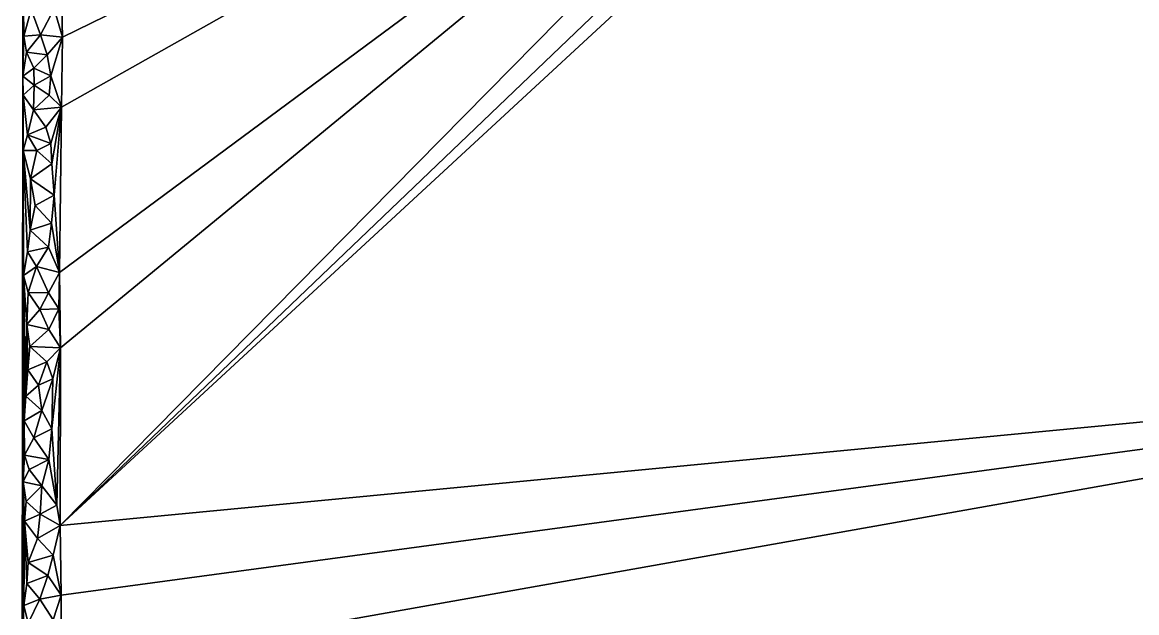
# Model space of a CAD drawing. Header units: metres. Extents: x 2.34 to 9.72, y -0.05 to 6.02.
# Drawn here: x 2.337 to 5.251, y 2.571 to 4.115 of the extents above; entities that cross this region are included whole.
import ezdxf

# ---------------------------------------------------------------- set-up
doc = ezdxf.new("R2010")
doc.units = ezdxf.units.M

msp = doc.modelspace()

# ---------------------------------------------------------------- linework, layer by layer
at = {"layer": '1059', "color": 59}
msp.add_3dface([(2.3416, 4.0789), (2.3397, 4.23), (2.3384, 3.9743)], dxfattribs=at)
at = {"layer": '107', "color": 107}
msp.add_3dface([(7.072, 3.2428), (2.4361, 2.7991), (2.4393, 2.6169)], dxfattribs=at)
at = {"layer": '108', "color": 108}
msp.add_3dface([(2.4385, 2.4184), (2.4393, 2.6169), (2.4181, 2.552)], dxfattribs=at)
at = {"layer": '1124', "color": 124}
msp.add_3dface([(2.3397, 4.23), (2.3382, 4.4686), (2.3384, 3.9743)], dxfattribs=at)
at = {"layer": '1186', "color": 186}
msp.add_3dface([(2.3384, 3.9743), (2.3382, 4.4686), (2.3374, 2.4449)], dxfattribs=at)
at = {"layer": '133', "color": 133}
msp.add_3dface([(5.069, 5.2321), (4.9901, 5.2439), (2.4361, 2.7991)], dxfattribs=at)
at = {"layer": '143', "color": 143}
msp.add_3dface([(2.4393, 2.6169), (2.4361, 2.7991), (2.4181, 2.721)], dxfattribs=at)
at = {"layer": '145', "color": 145}
msp.add_3dface([(2.4393, 2.6169), (2.3837, 2.6059), (2.4181, 2.552)], dxfattribs=at)
at = {"layer": '175', "color": 175}
msp.add_3dface([(2.4361, 2.7991), (4.9901, 5.2439), (4.8591, 5.2577)], dxfattribs=at)
at = {"layer": '18', "color": 18}
msp.add_3dface([(5.4164, 0.0405), (7.072, 3.2428), (5.2411, 0.0438)], dxfattribs=at)
at = {"layer": '187', "color": 187}
msp.add_3dface([(2.4393, 2.6169), (2.4181, 2.721), (2.4044, 2.6676)], dxfattribs=at)
at = {"layer": '188', "color": 188}
msp.add_3dface([(2.4361, 2.7991), (2.377, 2.7646), (2.4181, 2.721)], dxfattribs=at)
at = {"layer": '191', "color": 191}
msp.add_3dface([(2.4393, 2.6169), (2.4044, 2.6676), (2.3837, 2.6059)], dxfattribs=at)
at = {"layer": '192', "color": 192}
msp.add_3dface([(2.4181, 2.552), (2.3837, 2.6059), (2.3532, 2.5434)], dxfattribs=at)
at = {"layer": '228', "color": 228}
msp.add_3dface([(2.4361, 2.7991), (4.8591, 5.2577), (2.437, 3.263)], dxfattribs=at)
at = {"layer": '243', "color": 243}
msp.add_3dface([(2.4181, 2.721), (2.3529, 2.7023), (2.4044, 2.6676)], dxfattribs=at)
at = {"layer": '244', "color": 244}
msp.add_3dface([(2.4361, 2.7991), (2.3844, 2.8281), (2.377, 2.7646)], dxfattribs=at)
at = {"layer": '245', "color": 245}
msp.add_3dface([(2.4181, 2.721), (2.377, 2.7646), (2.3529, 2.7023)], dxfattribs=at)
at = {"layer": '249', "color": 249}
msp.add_3dface([(2.3837, 2.6059), (2.4044, 2.6676), (2.3494, 2.6474)], dxfattribs=at)
at = {"layer": '250', "color": 0}
msp.add_3dface([(2.3837, 2.6059), (2.3412, 2.5891), (2.3532, 2.5434)], dxfattribs=at)
at = {"layer": '27', "color": 27}
msp.add_3dface([(7.072, 3.2428), (4.9724, 0.0431), (5.2411, 0.0438)], dxfattribs=at)
at = {"layer": '298', "color": 48}
msp.add_3dface([(2.4361, 2.7991), (2.437, 3.263), (2.4281, 2.8517)], dxfattribs=at)
at = {"layer": '299', "color": 49}
msp.add_3dface([(4.8591, 5.2577), (2.4346, 3.4604), (2.437, 3.263)], dxfattribs=at)
at = {"layer": '318', "color": 68}
msp.add_3dface([(2.4044, 2.6676), (2.3529, 2.7023), (2.3494, 2.6474)], dxfattribs=at)
at = {"layer": '319', "color": 69}
msp.add_3dface([(2.4361, 2.7991), (2.4281, 2.8517), (2.3844, 2.8281)], dxfattribs=at)
at = {"layer": '320', "color": 70}
msp.add_3dface([(2.377, 2.7646), (2.3844, 2.8281), (2.3428, 2.8098)], dxfattribs=at)
at = {"layer": '321', "color": 71}
msp.add_3dface([(2.377, 2.7646), (2.3428, 2.8098), (2.3529, 2.7023)], dxfattribs=at)
at = {"layer": '325', "color": 75}
msp.add_3dface([(2.3837, 2.6059), (2.3494, 2.6474), (2.3412, 2.5891)], dxfattribs=at)
at = {"layer": '326', "color": 76}
msp.add_3dface([(2.3532, 2.5434), (2.3412, 2.5891), (2.3374, 2.4449)], dxfattribs=at)
at = {"layer": '376', "color": 126}
msp.add_3dface([(2.437, 3.263), (2.4143, 3.0512), (2.4281, 2.8517)], dxfattribs=at)
at = {"layer": '377', "color": 127}
msp.add_3dface([(4.8591, 5.2577), (2.4396, 3.8926), (2.4346, 3.4604)], dxfattribs=at)
at = {"layer": '378', "color": 128}
msp.add_3dface([(2.437, 3.263), (2.4346, 3.4604), (2.433, 3.3653)], dxfattribs=at)
at = {"layer": '40', "color": 40}
msp.add_3dface([(7.072, 3.2428), (4.6119, 0.0537), (4.9724, 0.0431)], dxfattribs=at)
at = {"layer": '400', "color": 150}
msp.add_3dface([(2.3529, 2.7023), (2.3428, 2.8098), (2.3494, 2.6474)], dxfattribs=at)
at = {"layer": '401', "color": 151}
msp.add_3dface([(2.3844, 2.8281), (2.4281, 2.8517), (2.3883, 2.9021)], dxfattribs=at)
at = {"layer": '402', "color": 152}
msp.add_3dface([(2.3844, 2.8281), (2.3473, 2.8617), (2.3428, 2.8098)], dxfattribs=at)
at = {"layer": '405', "color": 155}
msp.add_3dface([(2.3494, 2.6474), (2.3428, 2.8098), (2.3412, 2.5891)], dxfattribs=at)
at = {"layer": '406', "color": 156}
msp.add_3dface([(2.3412, 2.5891), (2.3396, 2.9128), (2.3374, 2.4449)], dxfattribs=at)
at = {"layer": '453', "color": 203}
msp.add_3dface([(2.437, 3.263), (2.4175, 3.1826), (2.4143, 3.0512)], dxfattribs=at)
at = {"layer": '454', "color": 204}
msp.add_3dface([(2.4281, 2.8517), (2.4143, 3.0512), (2.4072, 2.971)], dxfattribs=at)
at = {"layer": '455', "color": 205}
msp.add_3dface([(4.8591, 5.2577), (2.4427, 4.0759), (2.4396, 3.8926)], dxfattribs=at)
at = {"layer": '456', "color": 206}
msp.add_3dface([(2.4346, 3.4604), (2.4396, 3.8926), (2.4211, 3.6629)], dxfattribs=at)
at = {"layer": '457', "color": 207}
msp.add_3dface([(2.437, 3.263), (2.433, 3.3653), (2.4067, 3.3116)], dxfattribs=at)
at = {"layer": '458', "color": 208}
msp.add_3dface([(2.4346, 3.4604), (2.406, 3.4069), (2.433, 3.3653)], dxfattribs=at)
at = {"layer": '486', "color": 236}
msp.add_3dface([(2.3844, 2.8281), (2.3883, 2.9021), (2.3473, 2.8617)], dxfattribs=at)
at = {"layer": '487', "color": 237}
msp.add_3dface([(2.4281, 2.8517), (2.4072, 2.971), (2.3883, 2.9021)], dxfattribs=at)
at = {"layer": '488', "color": 238}
msp.add_3dface([(2.3428, 2.8098), (2.3473, 2.8617), (2.3396, 2.9128)], dxfattribs=at)
at = {"layer": '490', "color": 240}
msp.add_3dface([(2.3412, 2.5891), (2.3428, 2.8098), (2.3396, 2.9128)], dxfattribs=at)
at = {"layer": '491', "color": 241}
msp.add_3dface([(2.3374, 2.4449), (2.3396, 2.9128), (2.3384, 3.9743)], dxfattribs=at)
at = {"layer": '536', "color": 36}
msp.add_3dface([(2.437, 3.263), (2.402, 3.2269), (2.4175, 3.1826)], dxfattribs=at)
at = {"layer": '537', "color": 37}
msp.add_3dface([(2.4143, 3.0512), (2.4175, 3.1826), (2.3883, 3.0992)], dxfattribs=at)
at = {"layer": '538', "color": 38}
msp.add_3dface([(2.4143, 3.0512), (2.3674, 3.028), (2.4072, 2.971)], dxfattribs=at)
at = {"layer": '539', "color": 39}
msp.add_3dface([(4.8591, 5.2577), (2.4369, 4.2994), (2.4427, 4.0759)], dxfattribs=at)
at = {"layer": '540', "color": 40}
msp.add_3dface([(2.4396, 3.8926), (2.4427, 4.0759), (2.4117, 3.9747)], dxfattribs=at)
at = {"layer": '541', "color": 41}
msp.add_3dface([(2.4346, 3.4604), (2.4211, 3.6629), (2.4134, 3.5894)], dxfattribs=at)
at = {"layer": '542', "color": 42}
msp.add_3dface([(2.4396, 3.8926), (2.4147, 3.7444), (2.4211, 3.6629)], dxfattribs=at)
at = {"layer": '543', "color": 43}
msp.add_3dface([(2.437, 3.263), (2.4067, 3.3116), (2.357, 3.2666)], dxfattribs=at)
at = {"layer": '544', "color": 44}
msp.add_3dface([(2.433, 3.3653), (2.3831, 3.3641), (2.4067, 3.3116)], dxfattribs=at)
at = {"layer": '545', "color": 45}
msp.add_3dface([(2.4346, 3.4604), (2.3749, 3.4758), (2.406, 3.4069)], dxfattribs=at)
at = {"layer": '546', "color": 46}
msp.add_3dface([(2.433, 3.3653), (2.406, 3.4069), (2.3831, 3.3641)], dxfattribs=at)
at = {"layer": '57', "color": 57}
msp.add_3dface([(7.072, 3.2428), (2.4385, 2.4184), (4.6119, 0.0537)], dxfattribs=at)
at = {"layer": '580', "color": 80}
msp.add_3dface([(2.3883, 2.9021), (2.3396, 2.9128), (2.3473, 2.8617)], dxfattribs=at)
at = {"layer": '581', "color": 81}
msp.add_3dface([(2.3883, 2.9021), (2.4072, 2.971), (2.3557, 2.9451)], dxfattribs=at)
at = {"layer": '583', "color": 83}
msp.add_3dface([(2.3396, 2.9128), (2.3393, 3.7795), (2.3384, 3.9743)], dxfattribs=at)
at = {"layer": '624', "color": 124}
msp.add_3dface([(2.437, 3.263), (2.357, 3.2666), (2.402, 3.2269)], dxfattribs=at)
at = {"layer": '625', "color": 125}
msp.add_3dface([(2.4175, 3.1826), (2.402, 3.2269), (2.38, 3.1654)], dxfattribs=at)
at = {"layer": '626', "color": 126}
msp.add_3dface([(2.4143, 3.0512), (2.3883, 3.0992), (2.3674, 3.028)], dxfattribs=at)
at = {"layer": '627', "color": 127}
msp.add_3dface([(2.4175, 3.1826), (2.38, 3.1654), (2.3883, 3.0992)], dxfattribs=at)
at = {"layer": '628', "color": 128}
msp.add_3dface([(2.4072, 2.971), (2.3674, 3.028), (2.3431, 2.9826)], dxfattribs=at)
at = {"layer": '629', "color": 129}
msp.add_3dface([(2.4427, 4.0759), (2.4369, 4.2994), (2.4205, 4.1504)], dxfattribs=at)
at = {"layer": '630', "color": 130}
msp.add_3dface([(2.4396, 3.8926), (2.4117, 3.9747), (2.4074, 3.9242)], dxfattribs=at)
at = {"layer": '631', "color": 131}
msp.add_3dface([(2.4427, 4.0759), (2.4027, 4.0298), (2.4117, 3.9747)], dxfattribs=at)
at = {"layer": '632', "color": 132}
msp.add_3dface([(2.4346, 3.4604), (2.4134, 3.5894), (2.4063, 3.5269)], dxfattribs=at)
at = {"layer": '633', "color": 133}
msp.add_3dface([(2.4211, 3.6629), (2.3712, 3.6358), (2.4134, 3.5894)], dxfattribs=at)
at = {"layer": '634', "color": 134}
msp.add_3dface([(2.4396, 3.8926), (2.4121, 3.7977), (2.4147, 3.7444)], dxfattribs=at)
at = {"layer": '635', "color": 135}
msp.add_3dface([(2.4211, 3.6629), (2.4147, 3.7444), (2.359, 3.7052)], dxfattribs=at)
at = {"layer": '636', "color": 136}
msp.add_3dface([(2.4067, 3.3116), (2.3491, 3.3249), (2.357, 3.2666)], dxfattribs=at)
at = {"layer": '637', "color": 137}
msp.add_3dface([(2.4067, 3.3116), (2.3831, 3.3641), (2.3491, 3.3249)], dxfattribs=at)
at = {"layer": '638', "color": 138}
msp.add_3dface([(2.4346, 3.4604), (2.4063, 3.5269), (2.3749, 3.4758)], dxfattribs=at)
at = {"layer": '639', "color": 139}
msp.add_3dface([(2.406, 3.4069), (2.3749, 3.4758), (2.353, 3.4081)], dxfattribs=at)
at = {"layer": '640', "color": 140}
msp.add_3dface([(2.406, 3.4069), (2.353, 3.4081), (2.3831, 3.3641)], dxfattribs=at)
at = {"layer": '673', "color": 173}
msp.add_3dface([(2.3883, 2.9021), (2.3557, 2.9451), (2.3396, 2.9128)], dxfattribs=at)
at = {"layer": '674', "color": 174}
msp.add_3dface([(2.4072, 2.971), (2.3431, 2.9826), (2.3557, 2.9451)], dxfattribs=at)
at = {"layer": '675', "color": 175}
msp.add_3dface([(2.3396, 2.9128), (2.3405, 3.4525), (2.3393, 3.7795)], dxfattribs=at)
at = {"layer": '676', "color": 176}
msp.add_3dface([(2.3384, 3.9743), (2.3393, 3.7795), (2.3395, 3.9243)], dxfattribs=at)
at = {"layer": '70', "color": 70}
msp.add_3dface([(7.072, 3.2428), (7.0418, 3.4554), (5.069, 5.2321)], dxfattribs=at)
at = {"layer": '707', "color": 207}
msp.add_3dface([(2.402, 3.2269), (2.357, 3.2666), (2.3516, 3.2055)], dxfattribs=at)
at = {"layer": '708', "color": 208}
msp.add_3dface([(2.402, 3.2269), (2.3516, 3.2055), (2.38, 3.1654)], dxfattribs=at)
at = {"layer": '709', "color": 209}
msp.add_3dface([(2.3883, 3.0992), (2.3425, 3.0723), (2.3674, 3.028)], dxfattribs=at)
at = {"layer": '710', "color": 210}
msp.add_3dface([(2.3883, 3.0992), (2.38, 3.1654), (2.3463, 3.1374)], dxfattribs=at)
at = {"layer": '711', "color": 211}
msp.add_3dface([(2.3674, 3.028), (2.3425, 3.0723), (2.3431, 2.9826)], dxfattribs=at)
at = {"layer": '712', "color": 212}
msp.add_3dface([(2.4427, 4.0759), (2.4205, 4.1504), (2.3853, 4.082)], dxfattribs=at)
at = {"layer": '714', "color": 214}
msp.add_3dface([(2.4396, 3.8926), (2.4074, 3.9242), (2.3671, 3.8859)], dxfattribs=at)
at = {"layer": '715', "color": 215}
msp.add_3dface([(2.4117, 3.9747), (2.3681, 3.9508), (2.4074, 3.9242)], dxfattribs=at)
at = {"layer": '716', "color": 216}
msp.add_3dface([(2.4427, 4.0759), (2.3853, 4.082), (2.4027, 4.0298)], dxfattribs=at)
at = {"layer": '717', "color": 217}
msp.add_3dface([(2.4117, 3.9747), (2.4027, 4.0298), (2.3673, 3.9946)], dxfattribs=at)
at = {"layer": '718', "color": 218}
msp.add_3dface([(2.4134, 3.5894), (2.3584, 3.5716), (2.4063, 3.5269)], dxfattribs=at)
at = {"layer": '719', "color": 219}
msp.add_3dface([(2.4211, 3.6629), (2.359, 3.7052), (2.3712, 3.6358)], dxfattribs=at)
at = {"layer": '720', "color": 220}
msp.add_3dface([(2.4134, 3.5894), (2.3712, 3.6358), (2.3584, 3.5716)], dxfattribs=at)
at = {"layer": '721', "color": 221}
msp.add_3dface([(2.4396, 3.8926), (2.3986, 3.8403), (2.4121, 3.7977)], dxfattribs=at)
at = {"layer": '722', "color": 222}
msp.add_3dface([(2.4147, 3.7444), (2.4121, 3.7977), (2.3752, 3.7798)], dxfattribs=at)
at = {"layer": '723', "color": 223}
msp.add_3dface([(2.4147, 3.7444), (2.3752, 3.7798), (2.359, 3.7052)], dxfattribs=at)
at = {"layer": '724', "color": 224}
msp.add_3dface([(2.357, 3.2666), (2.3491, 3.3249), (2.3516, 3.2055)], dxfattribs=at)
at = {"layer": '725', "color": 225}
msp.add_3dface([(2.3831, 3.3641), (2.353, 3.4081), (2.3491, 3.3249)], dxfattribs=at)
at = {"layer": '726', "color": 226}
msp.add_3dface([(2.3749, 3.4758), (2.4063, 3.5269), (2.3511, 3.5149)], dxfattribs=at)
at = {"layer": '727', "color": 227}
msp.add_3dface([(2.3749, 3.4758), (2.3405, 3.4525), (2.353, 3.4081)], dxfattribs=at)
at = {"layer": '763', "color": 13}
msp.add_3dface([(2.3396, 2.9128), (2.3557, 2.9451), (2.3431, 2.9826)], dxfattribs=at)
at = {"layer": '764', "color": 14}
msp.add_3dface([(2.3396, 2.9128), (2.3425, 3.0723), (2.3405, 3.4525)], dxfattribs=at)
at = {"layer": '765', "color": 15}
msp.add_3dface([(2.3393, 3.7795), (2.3405, 3.4525), (2.3511, 3.5149)], dxfattribs=at)
at = {"layer": '766', "color": 16}
msp.add_3dface([(2.3384, 3.9743), (2.3395, 3.9243), (2.3681, 3.9508)], dxfattribs=at)
at = {"layer": '767', "color": 17}
msp.add_3dface([(2.3393, 3.7795), (2.351, 3.8208), (2.3395, 3.9243)], dxfattribs=at)
at = {"layer": '78', "color": 78}
msp.add_3dface([(7.072, 3.2428), (2.4393, 2.6169), (2.4385, 2.4184)], dxfattribs=at)
at = {"layer": '798', "color": 48}
msp.add_3dface([(2.38, 3.1654), (2.3516, 3.2055), (2.3463, 3.1374)], dxfattribs=at)
at = {"layer": '799', "color": 49}
msp.add_3dface([(2.3883, 3.0992), (2.3463, 3.1374), (2.3425, 3.0723)], dxfattribs=at)
at = {"layer": '800', "color": 50}
msp.add_3dface([(2.3431, 2.9826), (2.3425, 3.0723), (2.3396, 2.9128)], dxfattribs=at)
at = {"layer": '801', "color": 51}
msp.add_3dface([(2.4205, 4.1504), (2.3604, 4.148), (2.3853, 4.082)], dxfattribs=at)
at = {"layer": '804', "color": 54}
msp.add_3dface([(2.4396, 3.8926), (2.3671, 3.8859), (2.3986, 3.8403)], dxfattribs=at)
at = {"layer": '805', "color": 55}
msp.add_3dface([(2.4074, 3.9242), (2.3681, 3.9508), (2.3671, 3.8859)], dxfattribs=at)
at = {"layer": '806', "color": 56}
msp.add_3dface([(2.4117, 3.9747), (2.3673, 3.9946), (2.3681, 3.9508)], dxfattribs=at)
at = {"layer": '807', "color": 57}
msp.add_3dface([(2.4027, 4.0298), (2.3853, 4.082), (2.3488, 4.0365)], dxfattribs=at)
at = {"layer": '808', "color": 58}
msp.add_3dface([(2.4027, 4.0298), (2.3488, 4.0365), (2.3673, 3.9946)], dxfattribs=at)
at = {"layer": '809', "color": 59}
msp.add_3dface([(2.4063, 3.5269), (2.3584, 3.5716), (2.3511, 3.5149)], dxfattribs=at)
at = {"layer": '810', "color": 60}
msp.add_3dface([(2.3712, 3.6358), (2.359, 3.7052), (2.3584, 3.5716)], dxfattribs=at)
at = {"layer": '811', "color": 61}
msp.add_3dface([(2.4121, 3.7977), (2.3986, 3.8403), (2.351, 3.8208)], dxfattribs=at)
at = {"layer": '812', "color": 62}
msp.add_3dface([(2.4121, 3.7977), (2.351, 3.8208), (2.3752, 3.7798)], dxfattribs=at)
at = {"layer": '813', "color": 63}
msp.add_3dface([(2.359, 3.7052), (2.3752, 3.7798), (2.3393, 3.7795)], dxfattribs=at)
at = {"layer": '814', "color": 64}
msp.add_3dface([(2.3491, 3.3249), (2.3463, 3.1374), (2.3516, 3.2055)], dxfattribs=at)
at = {"layer": '815', "color": 65}
msp.add_3dface([(2.3491, 3.3249), (2.353, 3.4081), (2.3405, 3.4525)], dxfattribs=at)
at = {"layer": '816', "color": 66}
msp.add_3dface([(2.3749, 3.4758), (2.3511, 3.5149), (2.3405, 3.4525)], dxfattribs=at)
at = {"layer": '854', "color": 104}
msp.add_3dface([(2.3405, 3.4525), (2.3425, 3.0723), (2.3463, 3.1374)], dxfattribs=at)
at = {"layer": '855', "color": 105}
msp.add_3dface([(2.3393, 3.7795), (2.3511, 3.5149), (2.3584, 3.5716)], dxfattribs=at)
at = {"layer": '856', "color": 106}
msp.add_3dface([(2.3384, 3.9743), (2.3681, 3.9508), (2.3673, 3.9946)], dxfattribs=at)
at = {"layer": '857', "color": 107}
msp.add_3dface([(2.3395, 3.9243), (2.3671, 3.8859), (2.3681, 3.9508)], dxfattribs=at)
at = {"layer": '858', "color": 108}
msp.add_3dface([(2.3393, 3.7795), (2.3752, 3.7798), (2.351, 3.8208)], dxfattribs=at)
at = {"layer": '859', "color": 109}
msp.add_3dface([(2.3395, 3.9243), (2.351, 3.8208), (2.3671, 3.8859)], dxfattribs=at)
at = {"layer": '899', "color": 149}
msp.add_3dface([(2.3853, 4.082), (2.3604, 4.148), (2.3416, 4.0789)], dxfattribs=at)
at = {"layer": '902', "color": 152}
msp.add_3dface([(2.3671, 3.8859), (2.351, 3.8208), (2.3986, 3.8403)], dxfattribs=at)
at = {"layer": '903', "color": 153}
msp.add_3dface([(2.3853, 4.082), (2.3416, 4.0789), (2.3488, 4.0365)], dxfattribs=at)
at = {"layer": '904', "color": 154}
msp.add_3dface([(2.3673, 3.9946), (2.3488, 4.0365), (2.3384, 3.9743)], dxfattribs=at)
at = {"layer": '905', "color": 155}
msp.add_3dface([(2.359, 3.7052), (2.3393, 3.7795), (2.3584, 3.5716)], dxfattribs=at)
at = {"layer": '906', "color": 156}
msp.add_3dface([(2.3491, 3.3249), (2.3405, 3.4525), (2.3463, 3.1374)], dxfattribs=at)
at = {"layer": '98', "color": 98}
msp.add_3dface([(7.072, 3.2428), (5.069, 5.2321), (2.4361, 2.7991)], dxfattribs=at)
at = {"layer": '985', "color": 235}
msp.add_3dface([(2.3604, 4.148), (2.3397, 4.23), (2.3416, 4.0789)], dxfattribs=at)
at = {"layer": '988', "color": 238}
msp.add_3dface([(2.3488, 4.0365), (2.3416, 4.0789), (2.3384, 3.9743)], dxfattribs=at)
at = {"layer": '99', "color": 99}
msp.add_3dface([(7.0418, 3.4554), (5.2609, 5.2294), (5.069, 5.2321)], dxfattribs=at)

doc.saveas('drawing.dxf')
